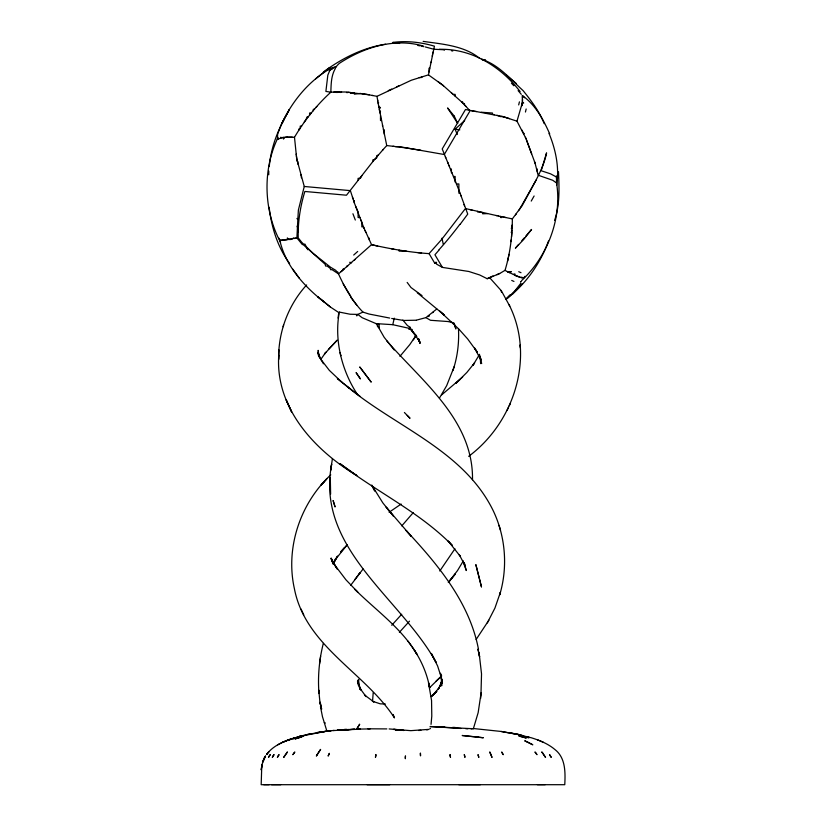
<?xml version="1.0" encoding="UTF-8"?>
<svg xmlns="http://www.w3.org/2000/svg" width="826" height="826" viewBox="0 0 826 826"><rect width="100%" height="100%" fill="white"/><g stroke="black" fill="none" stroke-linecap="round" stroke-linejoin="round"><path stroke-width="1.24" d="M268.76 174.771L268.77 171.054M441.693 680.418L441.993 683.432L441.167 675.141L441.642 685.879L441.734 679.034L441.445 684.011L441.931 679.932L440.681 684.888L441.229 682.895L439.886 686.427L441.714 682.142L438.017 689.545L439.36 687.469L432.05 696.06L436.871 691.341L431.1 696.648M332.382 458.833L330.71 470.262L331.639 464.222C315.511 548.609 400.404 597.642 436.035 662.276L431.368 653.48L437.604 665.973L441.249 677.299L440.464 673.283L441.642 679.86M521.598 206.335L512.357 218.9C512.254 236.267 510.127 253.737 505.006 270.36L499.926 273.375L487.794 278.507M278.765 355.232C275.089 407.899 314.665 450.315 356.894 475.6L339.858 463.541C376.46 491.873 419.577 512.006 452.173 545.305L448.136 541.009L460.02 555.96L459.287 554.773L464.15 563.838L462.705 560.586L466.308 570.539L464.181 562.847L464.935 566.089M278.961 349.904L278.62 359.486C278.186 332.228 288.181 305.073 306.642 284.949M372.619 700.417L373.207 692.632M339.341 312.104C334.045 339.889 341.737 370.729 357.472 394.539M319.001 356.636L319.115 354.313L318.95 356.625L317.917 352.547L320.767 359.217L329.347 370.378L342.036 382.376L360.126 396.428M330.142 480.711L330.307 477.686L330.617 494.144M377.523 326.735L377.42 325.031L376.057 323.616L362.17 317.711L357.823 314.407L350.131 314.231L339.434 312.104M511.542 236.886L511.872 232.457L511.191 232.457L512.006 230.588M480.629 698.455L481.104 692.931L478.161 712.632L473.422 728.532L501.093 731.454L520.587 734.944L501.093 731.454M296.327 155.185L296.214 154.08M480.959 694.635L481.527 673.902L479.152 653.232M269.245 166.542C270.763 150.394 275.884 134.669 283.638 120.462M323.317 643.423C319.177 659.737 317.649 676.752 318.991 693.53L318.764 690.154L320.147 704.495M431.038 724.361L431.791 716.101L431.554 700.479L428.498 682.751L429.665 687.769C427.207 674.346 421.807 661.523 414.322 650.134L417.099 654.615C401.787 628.204 376.026 610.486 354.808 589.289L357.782 592.139L345.918 579.769L334.138 564.251L337.153 568.98L331.154 558.221L332.93 563.384M338.071 318.093L338.598 313.963M319.579 663.691L320.591 656.35M358.825 679.261L358.453 685.322L358.071 679.994L360.115 689.483L357.493 681.285L361.117 690.185L360.26 688.739L366.042 696.607L364.483 694.955L373.899 701.976L372.381 701.222L380.249 703.824L385.35 704.031M366.713 94.371L376.976 96.332L411.265 80.256L428.457 74.867L434.424 46.173C420.981 42.209 406.743 40.567 392.815 42.425L399.629 43.468M512.172 224.992L511.346 228.73L512.058 228.73M509.043 254.325L507.711 260.448M394.27 318.165L392.773 324.68L376.057 323.616M556.61 185.334C559.553 167.895 555.743 149.609 548.991 133.347M518.687 104.923L519.42 101.856M525.439 112.026L526.162 108.991M554.597 220.346C559.966 204.672 559.161 188.029 558.51 171.746M452.916 370.606C457.47 357.173 459.225 342.862 458.461 328.727L439.742 311.154L444.419 315.181L417.285 292.765M283.122 326.714L283.597 324.948M369.294 94.804L345.092 91.985L330.854 92.171C316.513 105.222 304.36 120.575 294.49 137.24L296.679 158.602L304.257 186.48L298.382 210.062L297.897 218.467L296.937 218.467L297.835 219.571L296.906 237.94L302.347 244.589L303.204 244.589L325.165 264.268L325.609 266.044L327.158 266.044L330.111 268.305L330.761 269.782L331.969 269.606L338.495 273.902C344.772 287.655 352.341 301.18 362.955 312.104L369.015 314.025L389.696 318.062M379.433 328.356L379.01 324.556L378.112 323.689M454.228 366.589L446.69 385.618L439.453 398.08M529.993 191.364L530.984 189.536C537.354 177.724 543.9 166.191 546.575 152.862L541.185 170.734L550.612 173.863L557.808 177.755M278.094 137.446C262.317 169.413 263.618 211.033 280.561 242.245M304.247 121.99L305.331 120.493M548.485 241.027C540.225 263.762 525.625 284.443 506.235 299.033M522.476 205.065L529.776 191.756M521.66 280.561C547.628 256.401 562.196 218.26 556.569 182.99L552.739 180.285L538.139 175.215L535 162.898L525.904 138.386L516.983 121.174L522.362 102.703L522.331 95.558C535.382 104.809 543.405 119.563 549.724 133.926M333.301 564.292L335.769 558.417L333.229 564.024L337.535 556.115L335.666 559.181L347.364 544.623M468.672 456.334C514.391 422.396 535.341 356.605 509.002 304.587M263.99 758.712L265.58 755.873L261.801 764.907L261.181 784.7L564.767 784.7C565.387 772.506 565.686 757.793 554.917 749.533C547.927 743.596 539.223 740.179 530.55 737.535M264.991 756.585L262.482 762.202L264.723 757.297M515.507 214.853L516.302 213.8M506.999 410.532L508.527 407.373M331.04 69.508L336.203 66.555L330.71 68.31L327.829 75.114L325.888 91.428L330.854 92.171C331.112 84.076 331.133 75.806 335.284 68.61C335.253 67.412 337.803 64.707 339.3 63.395C363.822 47.35 394.147 37.645 423.242 46.019M479.596 354.302L472.978 365.247L474.609 362.841L466.855 372.464L456.014 383.223L460.144 379.402M509.291 405.783L510.437 403.408M462.446 562.361L457.49 570.601L448.539 582.258M536.177 180.006L519.451 209.484M399.929 356.347L409.737 344.679L416.149 335.273M361.829 175.69L360.342 178.344L358.102 178.344L358.102 180.378M507.629 260.748L507.474 261.388M531.232 201.079L534.112 195.989M476.137 639.469L488.858 620.233M487.319 622.928L494.929 608.081L500.401 592.283L499.699 594.896C508.114 566.915 505.564 535.775 492.647 509.549C462.963 450.108 395.396 426.805 346.941 386.372M520.752 281.914L521.072 281.367L520.669 281.914M360.384 729.152L356.667 729.152L359.62 724.309L356.667 729.152L360.384 729.152L340.911 730.07L342.759 729.988M454.93 548.784L439.793 571.003M316.038 107.432L316.812 106.492M378.804 106.771L376.976 96.332M320.664 359.578L325.888 352.217L324.442 354.065L336.915 340.333M414.962 337.421L416.128 335.655M413.33 339.858L416.036 335.79M521.609 206.335L522.321 205.292M350.709 585.273L363.058 569M460.01 224.486L467.743 214.11L459.122 190.61L442.22 148.938L465.482 109.517L502.817 116.559L516.983 121.174M294.49 137.24L286.653 137.292L287.19 137.157M354.684 579.738L360.136 572.604L358.949 574.153M287.52 137.157L292.27 137.147M520.71 283.421L514.484 291.392L507.164 298.599M266.561 754.458L268.956 751.629L266.561 754.458C272.642 746.239 282.399 741.944 291.764 738.64L282.812 742.254L288.635 739.817M399.371 632.313L409.49 621.173M413.351 512.502L401.787 525.883M448.57 582.216L455.322 573.987L448.291 582.454M286.116 137.219L284.887 137.292L283.452 139.047L283.452 137.292L278.372 138.913M518.614 244.444L515.383 248.192L523.849 239.292L531.562 229.452L525.894 236.009M521.856 240.696L524.283 237.878M438.905 250.195L434.941 254.769L442.406 267.397L468.796 271.475L479.669 274.965L487.144 278.692L492.967 275.936M383.264 149.413L373.971 160.141L346.476 195.215L304.866 191.467C300.282 206.469 297.773 222.184 298.238 237.888L301.851 242.41L313.002 253.272L330.514 267.201L335.748 270.329L338.495 273.902L371.545 244.661C389.903 248.832 409.686 252.333 429.055 253.623L441.642 239.478L465.41 208.555L498.171 215.947M525.057 276.297L523.436 278.145L516.89 276.049M344.442 547.679L340.766 551.83L346.486 545.552M391.73 625.292L401.704 614.265M382.479 150.301L386.744 145.562L378.576 105.563M519.513 286.57L512.244 294.283L522.042 283.783M372.309 95.403L373.032 95.548M328.428 349.388L337.276 340.229M509.931 294.892L505.853 299.012M330.782 474.836C300.282 503.189 285.269 547.752 294.376 588.618C305.393 646.138 364.978 672.333 394.467 717.897L393.145 714.511L393.537 716.152M429.499 687.769L441.652 675.957M462.663 377.017L441.683 394.859M435.994 681.233L441.549 675.978M520.731 277.588L522.022 277.247L521.825 277.856M457.325 134.493L455.054 129.269L464.666 120.493M353.704 255.038L357.689 251.465M315.656 78.831L329.543 67.567M436.82 308.965L425.937 317.618L416.428 320.147M472.131 210.124L470.066 209.649M341.179 271.651L343.172 269.957L343.172 268.935L344.081 269.193M510.86 241.636L511.118 239.922M323.348 72.038C341.696 58.46 362.903 47.66 385.587 44.212M330.71 68.31C308.821 80.876 292.352 101.04 281.697 123.683L289.399 109.517L281.274 124.468L277.65 134.101L277.371 139.48L278.868 138.623M389.118 512.275L401.137 504.046M329.182 70.675L331.938 68.94M282.678 742.244L277.732 744.815M433.258 312.125L432.607 312.703M327.106 731.134L328.18 730.907L299.167 736.462L309.812 733.984M496.901 274.759L499.627 273.509M362.955 312.104L357.823 314.407M341.613 91.903L340.364 92.502L339.434 91.913L337.576 92.502L337.576 91.913M509.25 271.837L507.949 271.847L511.118 271.651L509.301 272.59L505.006 270.36M335.47 91.944L333.838 92.016M337.493 91.913L336.161 92.502L335.707 91.934M288.191 740.519L293.643 738.103M507.391 271.661L509.229 272.528L511.015 271.816L509.25 271.909M513.411 274.449L514.856 273.84L514.856 275.378L519.678 277.247M487.164 278.703L487.763 278.517M388.282 90.633L391.689 89.094M327.044 731.041L331.216 730.762L328.159 730.979M432.235 56.147L432.576 54.547M366.31 94.298L363.698 93.875M348.448 92.285L346.899 92.688L346.899 92.151M353.321 92.729L350.637 93.431L350.637 92.502L348.768 92.316M360.632 93.39L354.364 94.174L354.364 92.822M422.323 76.591L421.549 77.51L419.205 77.572M294.655 238.435L296.906 237.94L280.716 240.314L279.787 240.17L278.992 238.208M429.117 729.358L410.821 730.659L389.098 728.935M307.52 734.459L326.869 731.134M426.67 729.823L428.054 729.606M327.437 731.072L317.05 732.6L324.411 731.526M330.41 307.045L318.041 296.988L330.41 307.045L339.042 312.724M430.325 726.612L473.298 728.738M332.651 730.525L334.127 730.36M344.132 729.492L346.362 729.265M282.564 137.581L286.746 137.168M347.684 729.709L354.736 729.203L332.589 730.638M330.07 730.803L331.278 730.711M396.057 730.38L398.617 730.205M327.127 731.103L327.685 731.072M395.933 730.411L398.369 730.267M355.149 259.436L354.364 260.138M351.639 262.585L350.637 262.637L350.637 263.484M336.76 272.25L338.082 272.239M418.545 730.483L420.899 730.349M342.862 729.771L348.779 729.482M394.188 146.419L386.744 145.562M342.852 729.885L337.369 730.163L339.961 730.153M378.308 155.051L376.759 155.649L376.759 157.818L374.364 159.676L373.032 159.676L372.867 161.545M263.773 784.7L269.111 784.7M442.912 727.014L444.76 726.983M356.667 729.152L370.151 728.893M391.689 318.454L403.573 320.467L416.015 320.22M271.537 784.7L280.747 784.7M367.838 728.8L386.847 728.904M471.047 728.831L472.121 728.831M458.822 784.7L480.371 784.7M545.212 784.659L537.437 784.7M367.126 784.7L389.779 784.7M429.737 68.238L429.014 68.238L429.014 71.976M396.542 86.906L399.154 85.718M453.133 94.371L455.136 94.371L455.229 96.229M522.548 99.037L522.548 99.595M522.548 99.967L522.476 101.144M428.457 74.867L442.808 85.171L461.507 101.835L462.601 101.835L462.601 102.951L464.47 103.694L464.47 104.871L470.046 110.839L444.264 154.524L399.154 146.615L395.417 146.615M522.424 101.835C526.307 105.16 519.771 100.101 522.321 105.563L521.598 105.563M378.081 102.765L378.628 102.765L378.246 103.694M378.917 107.432L380.497 107.432L379.34 109.3L379.609 111.159L380.497 111.159L379.991 113.028M314.52 109.3L313.312 109.3L313.312 110.767M473.153 111.159L471.935 111.035M311.454 113.028L309.585 113.028L309.585 115.31M308.387 116.765L307.189 116.765L305.847 119.863M506.493 117.695L505.749 117.468M509.528 118.624L506.844 117.798M381.488 120.493L380.497 120.493L380.497 118.624L381.044 118.624L380.497 118.459L380.497 115.547M301.635 126.089L300.251 126.089L300.251 128.247M382.614 126.089L382.428 125.18M299.838 128.887L299.033 128.887L298.692 129.827L299.239 129.827M383.367 129.827L384.224 129.827L384.224 134.07M521.712 129.827L522.321 130.983M522.682 131.685L524.056 133.853L523.095 132.48M525.377 137.292L526.048 138.778M296.41 155.949L297.184 160.987M445.317 156.878L445.803 157.818M297.298 161.545L297.825 161.545L297.845 164.157M534.474 161.545L535.134 163.414M448.198 163.414L447.671 162.216M449.003 165.283L449.54 166.542M450.521 169.01L451.409 169.01L451.409 172.748L452.008 172.748M536.559 169.01L537.241 169.01L537.241 171.715M537.509 172.748L537.654 173.336M300.53 174.606L301.16 174.606L301.407 177.848M453.495 176.475L455.136 176.475L455.136 182.071L455.725 182.071M456.468 183.94L458.874 183.94L458.874 193.17L460.092 193.274M460.732 195.132L461.115 196.072M352.434 197.001L353.043 198.87M353.642 200.739L354.364 200.739L354.364 202.907L350.379 190.63L304.257 186.48M464.005 204.466L464.47 205.798M519.027 210.062L518.583 210.671M496.891 215.669L496.189 215.514M359.93 217.527L358.102 217.527L358.102 211.931L355.655 206.335M505.719 217.527L503.654 217.093M365.887 232.457L365.082 230.588M368.417 238.053L369.294 238.229L369.294 239.943M287.19 239.922L282.585 240.211M394.033 249.256L391.689 248.884M406.619 251.207L399.154 251.125L399.154 250.051M421.549 252.983L417.811 252.622M434.765 263.246L429.055 253.623M347.725 266.044L346.899 266.044L346.899 266.767M350.534 295.904L343.172 283.886M427.703 316.43L429.014 316.43L429.014 315.48M441.9 727.117L444.398 727.159M430.191 726.477L460.836 728.47M452.72 727.376L455.229 727.458M465.74 728.708L467.846 728.78M439.329 49.312C471.718 48.414 500.762 66.565 520.112 91.572M401.467 730.287L403.852 730.463L393.909 729.296M444.646 49.787L433.815 49.25L425.276 46.937M417.811 45.461L420.083 45.853M410.46 328.624L392.773 324.68M393.486 729.42L396.346 729.709M349.666 262.317L350.637 262.431M408.633 329.068L412.277 329.491M455.054 129.269L459.834 129.837M420.826 150.249L406.619 148.03M423.17 41.383C442.024 44.098 463.882 45.647 479.152 57.965M392.99 146.264L405.783 147.906M481.259 112.233L492.461 113.028L492.461 114.277L494.371 114.7M453.908 322.852L447.826 321.52L430.48 320.281L425.937 317.618M361.829 93.575L363.461 93.844M511.5 733.065L518.429 734.459M512.357 218.9L498.119 215.937M472.906 728.522L473.432 728.677M421.332 46.111L423.852 46.638M481.444 59.348C498.254 64.191 510.458 79.234 523.106 90.623C531.263 100.813 539.419 111.396 544.2 123.663M482.074 59.472L485.667 60.236L482.074 59.317M522.393 735.481L518.098 734.5L530.168 737.587L526.41 736.513M377.668 246.096L371.545 244.661L363.657 227.326L354.323 202.845M543.271 742.244L537.447 739.807M518.749 271.723L521 272.704M511.717 280.437L513.958 281.439M444.491 49.777L443.944 49.736M516.715 275.977L509.229 272.528M429.923 728.243L430.491 728.677M433.206 51.801L432.907 53.101M324.329 722.513L325.351 723.039M442.406 267.397L436.479 264.093L436.479 262.317L435.57 262.317L435.436 263.515L434.61 262.771M422.024 295.605L410.987 287.52L407.166 282.42M502.363 116.466L503.654 117.426L503.654 116.817M497.035 115.289L501.155 116.765L501.785 116.342M452.772 51.026L451.409 50.727M431.027 61.95L430.873 62.642M410.481 327.416L407.445 325.568L402.881 320.075M443.562 85.842L438.017 81.506M451.967 93.328L451.409 92.822M504.645 117.127L505.522 117.395M324.164 301.996C304.061 286.508 285.362 265.435 279.787 240.17M348.933 388.014L337.349 378.494L342.036 382.376M516.395 83.591L506.627 75.3M521.278 94.329L518.119 90.633M522.331 95.558L524.51 97.767M282.141 240.242L280.231 240.242M522.424 96.807L522.507 97.406M461.507 101.835L465.812 106.244M404.41 412.504L410.016 418.276L407.218 415.395M458.482 328.696L467.64 338.918L477.314 352.175L474.516 347.942L480.908 360.064L479.978 356.605L481.682 363.585M511.428 83.168L513.834 85.759M294.087 238.559L293.622 238.053C292.569 238.466 292.27 239.674 289.348 239.519L287.272 238.053L288.687 239.623M409.799 328.087L416.789 336.533L409.407 327.592L419.567 341.314L418.008 338.567L420.217 343.162L418.297 338.495M394.209 349.987L384.121 337.225L377.348 325.351M489.89 277.97L500.907 290.287M386.682 340.746C422.076 381.467 473.412 420.124 472.503 479.741M356.791 305.135L350.637 297.112L350.637 296.08M292.734 269.1L299.446 278.362M408.044 641.172L414.487 650.279M289.606 263.484C277.588 247.119 271.506 227.264 269.131 207.285M501.341 290.731L509.766 306.147M323.441 363.77L318.289 354.736L320.767 359.217M304.794 243.949L307.716 249.731M372.485 486.473L374.798 491.036L371.741 485.099L382.861 502.92L393.413 516.033L386.134 507.195L411.369 536.446L406.093 530.478C437.821 564.395 469.674 602.557 478.522 649.504M301.025 609.051L303.751 614.916M360.828 219.892L361.829 222.163L361.829 226.861L363.481 226.861L364.276 228.73M482.198 212.427L482.683 213.8L487.526 213.604M476.53 111.551L473.794 111.231M418.741 339.651L419.639 341.964L419.319 340.89M352.919 213.758L355.314 220.036M297.081 226.19L298.382 229.783L298.382 232.457M500.969 290.463L501.547 292.177M526.41 139.739L531.645 153.863M331.154 558.221L332.909 563.322M326.838 730.958L322.481 716.741L320.447 706.54M499.018 525.419L500.494 530.178M340.632 354.984L340.818 355.707L340.085 352.63M441.962 238.167L443.283 244.3M331.825 560.968L331.402 558.913L331.649 560.111M418.999 339.125L419.773 343.348M318.919 356.533L318.165 350.348L318.753 356.471M500.319 216.391L500.659 217.527L501.785 217.527L501.785 216.701M377.596 99.967L377.802 101.175M480.143 356.099L480.722 359.661M480.123 356.182L480.618 359.971L480.422 357.648M464.449 563.187L464.666 564.943M520.06 345.702L519.977 345.041L520.287 347.922M282.038 137.725L280.675 137.292L280.737 138.097M480.278 356.677L480.608 363.616M556.404 175.876L556.569 182.99M481.259 212.21L477.531 211.931L477.531 211.353M459.855 224.352A163.507 66.049 -53.7 0 1 438.823 249.979M405.39 757.297L405.36 758.712L405.442 755.873L405.39 757.297M261.563 767.499L261.212 769.946L261.966 764.907L261.563 767.499M375.685 755.924L375.458 757.339L375.933 754.51L375.685 755.924M328.717 754.685L328.139 756.069L329.378 753.322L328.717 754.685M317.039 754.716L316.379 756.089L320.612 749.388L317.039 754.716M284.474 756.048L283.721 757.442L287.458 751.939L284.474 756.048M278.176 756.007L277.402 757.401L279.085 754.613L278.176 756.007M273.138 755.966L272.322 757.37L274.077 754.561L273.138 755.966M269.359 755.924L268.522 757.339L270.319 754.51L269.359 755.924M293.788 753.343L292.848 754.706L294.841 752.001L293.788 753.343M323.751 482.126L320.984 485.223L326.755 478.853L323.751 482.126M298.331 737.876L294.934 738.971L301.986 736.833L298.331 737.876M295.78 737.587L292.28 738.702L301.552 735.997L295.78 737.587M298.269 737.133L292.92 738.764L304.133 735.574L298.269 737.133M478.254 737.122L462.188 735.501L483.334 737.773L478.254 737.122M399.681 730.029L398.721 729.895L399.681 730.029M356.946 315.656L356.398 315.48L356.946 315.666M524.995 736.699L521.041 735.687L528.692 737.763L524.995 736.699M522.724 736.988L518.883 736.007L526.307 738.021L522.724 736.988M527.246 741.893L524.706 740.798L532.811 744.804L527.246 741.893M542.868 753.271L541.732 751.908L545.552 757.421L542.868 753.271M454.259 116.115L447.578 107.958L457.697 123.425L454.259 116.115M371.07 381.953L359.868 367.116L371.07 381.953M536.043 753.322L534.959 751.97L537.003 754.685L536.043 753.322M360.291 378.752L356.182 372.763L360.291 378.752M550.446 755.986L549.517 754.592L551.241 757.39L550.446 755.986M502.487 753.343L501.692 752.001L503.199 754.706L502.487 753.343M490.417 753.302L489.725 751.939L492.028 757.442L490.417 753.302M291.568 411.792L286.271 399.96L291.568 411.792M455.105 326.301L454.228 323.637L455.849 328.975L455.105 326.301M335.026 506.772L333.157 500.67L335.026 506.772M478.45 756.007L478.006 754.613L478.832 757.401L478.45 756.007M481.455 586.842L475.9 564.808L481.455 586.842M464.625 755.966L464.274 754.561L464.945 757.37L464.625 755.966M321.603 709.111L320.168 702.327L321.603 709.111M478.832 652.922L477.965 649.122L479.586 656.722L478.832 652.922M450.263 755.924L450.015 754.51L450.49 757.339L450.263 755.924M420.465 754.458L420.403 753.044L420.517 755.873L420.465 754.458"/></g></svg>
